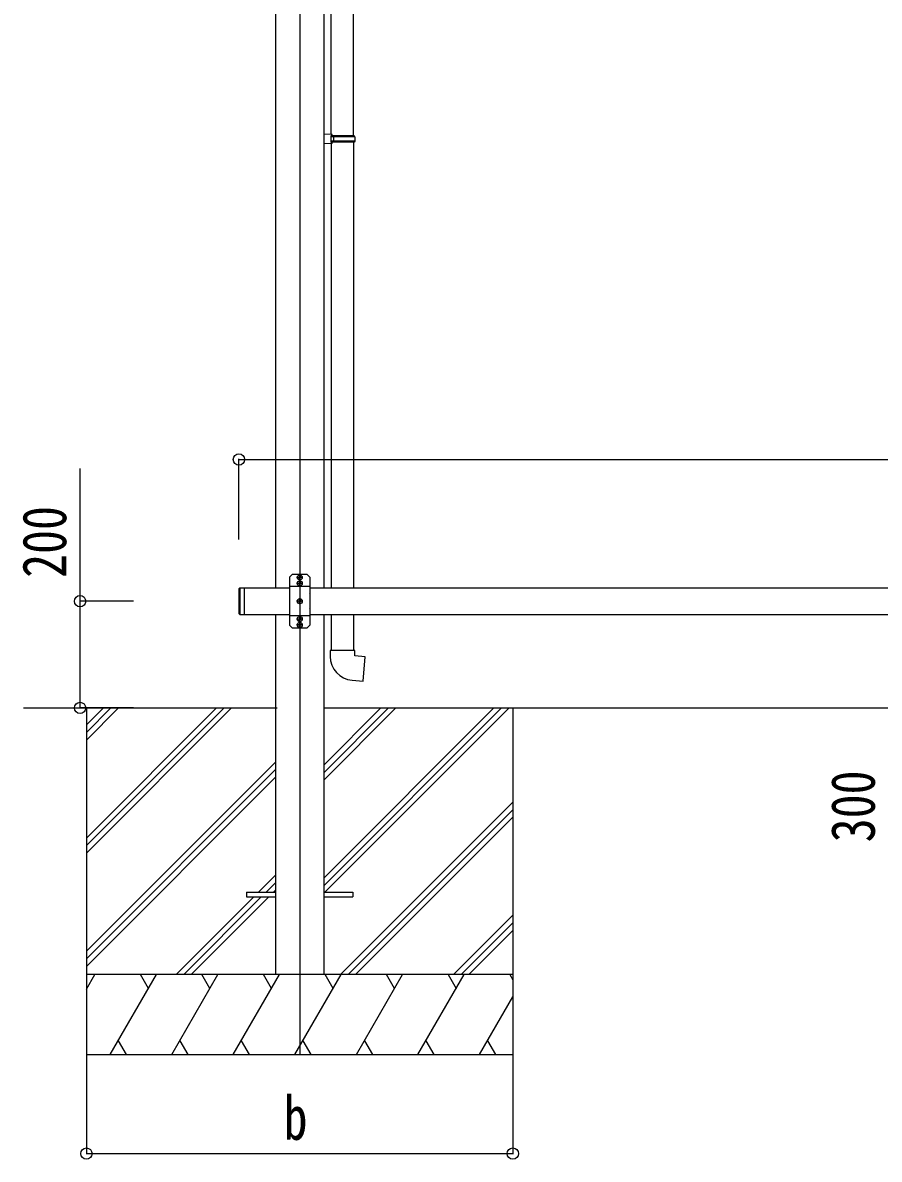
# Model space of a CAD drawing. Units: millimetres, scale not verified. Extents: x -10512 to 10512, y -7425 to 7425.
# Drawn here: x -4536 to -2929, y -4930 to -2799 of the extents above; entities that cross this region are included whole.
import ezdxf
from ezdxf.enums import TextEntityAlignment as Align

# ---------------------------------------------------------------- set-up
doc = ezdxf.new("R2010")
doc.units = ezdxf.units.MM
doc.header["$LTSCALE"] = 30
for name, color, linetype in [('0-3_YKK_12', 2, 'Continuous'), ('0-4_YKK_13', 4, 'Continuous'), ('0-5_YKK_A1', 4, 'Continuous'), ('0-6_YKK_D', 6, 'Continuous')]:
    doc.layers.add(name, color=color, linetype=linetype)
doc.styles.add('ＭＳ ゴシック', font='')
doc.styles.get('ＭＳ ゴシック').set_extended_font_data('MS Gothic')

msp = doc.modelspace()

# ---------------------------------------------------------------- linework, layer by layer
at = {"layer": '0-3_YKK_12'}
for p, q in [((-4015.92, -1559.38), (-4015.92, -4733.79)), ((-4015.92, -3845.03), (-4015.92, -3833.56)), ((-4010.18, -3839.29), (-4021.65, -3839.29)), ((-4010.18, -3850.29), (-4021.65, -3850.29)), ((-4015.92, -3856.03), (-4015.92, -3844.56)), ((-4015.92, -3889.53), (-4015.92, -3878.06)), ((-4010.18, -3883.79), (-4021.65, -3883.79)), ((-4010.18, -3917.29), (-4021.65, -3917.29)), ((-4015.92, -3923.03), (-4015.92, -3911.56)), ((-4010.18, -3928.29), (-4021.65, -3928.29)), ((-4015.92, -3934.03), (-4015.92, -3922.56))]:
    msp.add_line(p, q, dxfattribs=at)
at = {"layer": '0-4_YKK_13'}
for p, q in [((-3956.72, -3008.41), (-3956.72, -2166.27)), ((-3914.72, -3010.97), (-3914.72, -2163.72)), ((-3954.72, -3008.47), (-3970.72, -3008)), ((-3970.72, -3008), (-3970.72, -3025.94)), ((-3954.72, -3025.47), (-3970.72, -3025.94)), ((-3954.72, -3010.47), (-3956.72, -3010.47)), ((-3913.72, -3010.97), (-3956.72, -3010.97)), ((-3912.72, -3012.97), (-3956.72, -3012.97)), ((-3912.72, -3020.97), (-3956.72, -3020.97)), ((-3913.72, -3022.97), (-3956.72, -3022.97)), ((-3956.72, -3025.53), (-3956.72, -3858.79)), ((-3954.72, -3010.47), (-3954.72, -3008.47)), ((-3954.72, -3025.47), (-3954.72, -3023.47)), ((-3952.24, -3012.97), (-3951.81, -3010.97)), ((-3914.72, -3022.97), (-3914.72, -3858.79)), ((-3912.72, -3012.97), (-3913.72, -3010.97)), ((-3912.72, -3020.97), (-3913.72, -3022.97)), ((-3912.72, -3012.97), (-3912.72, -3020.97)), ((-4029.92, -3833.79), (-4034.92, -3838.79)), ((-4016.63, -3833.79), (-4029.92, -3833.79)), ((-4001.92, -3833.79), (-4015.21, -3833.79)), ((-4001.92, -3833.79), (-3996.92, -3838.79)), ((-4034.92, -3838.79), (-4034.92, -3869.08)), ((-3996.92, -3856.19), (-4034.92, -3856.19)), ((-4018.3, -3839.88), (-4017.26, -3839.9)), ((-4018.3, -3850.88), (-4017.26, -3850.9)), ((-4018.29, -3838.7), (-4017.26, -3838.68)), ((-4018.29, -3849.7), (-4017.26, -3849.68)), ((-4017.26, -3838.68), (-4016.65, -3838.56)), ((-4017.26, -3839.9), (-4016.65, -3840.02)), ((-4017.26, -3849.68), (-4016.65, -3849.56)), ((-4017.26, -3850.9), (-4016.65, -3851.02)), ((-4016.53, -3837.95), (-4016.65, -3838.56)), ((-4016.53, -3840.63), (-4016.65, -3840.02)), ((-4016.53, -3848.95), (-4016.65, -3849.56)), ((-4016.53, -3851.63), (-4016.65, -3851.02)), ((-4016.51, -3836.91), (-4016.53, -3837.95)), ((-4016.51, -3841.67), (-4016.53, -3840.63)), ((-4016.51, -3847.91), (-4016.53, -3848.95)), ((-4016.51, -3852.67), (-4016.53, -3851.63)), ((-4015.33, -3836.91), (-4015.31, -3837.95)), ((-4015.33, -3841.67), (-4015.31, -3840.63)), ((-4015.33, -3847.91), (-4015.31, -3848.95)), ((-4015.33, -3852.67), (-4015.31, -3851.63)), ((-4015.31, -3837.95), (-4015.19, -3838.56)), ((-4015.31, -3840.63), (-4015.19, -3840.02)), ((-4015.31, -3848.95), (-4015.19, -3849.56)), ((-4015.31, -3851.63), (-4015.19, -3851.02)), ((-4014.58, -3838.68), (-4015.19, -3838.56)), ((-4014.58, -3839.9), (-4015.19, -3840.02)), ((-4014.58, -3849.68), (-4015.19, -3849.56)), ((-4014.58, -3850.9), (-4015.19, -3851.02)), ((-4013.54, -3838.7), (-4014.58, -3838.68)), ((-4013.54, -3839.88), (-4014.58, -3839.9)), ((-4013.54, -3849.7), (-4014.58, -3849.68)), ((-4013.54, -3850.88), (-4014.58, -3850.9)), ((-3996.92, -3838.79), (-3996.92, -3869.08)), ((-4129.92, -3860.79), (-4129.92, -3906.79)), ((-4127.92, -3858.79), (-4127.92, -3908.79)), ((-4119.92, -3858.79), (-4119.92, -3908.79)), ((-4034.92, -3870.5), (-4034.92, -3897.08)), ((-3996.92, -3870.5), (-3996.92, -3897.08)), ((-4034.92, -3898.5), (-4034.92, -3928.79)), ((-4018.3, -3884.38), (-4017.26, -3884.4)), ((-4018.29, -3883.2), (-4017.26, -3883.18)), ((-4017.26, -3883.18), (-4016.65, -3883.06)), ((-4017.26, -3884.4), (-4016.65, -3884.52)), ((-4016.53, -3882.45), (-4016.65, -3883.06)), ((-4016.53, -3885.13), (-4016.65, -3884.52)), ((-4016.51, -3881.41), (-4016.53, -3882.45)), ((-4016.51, -3886.17), (-4016.53, -3885.13)), ((-4015.33, -3881.41), (-4015.31, -3882.45)), ((-4015.33, -3886.17), (-4015.31, -3885.13)), ((-4015.31, -3882.45), (-4015.19, -3883.06)), ((-4015.31, -3885.13), (-4015.19, -3884.52)), ((-4014.58, -3883.18), (-4015.19, -3883.06)), ((-4014.58, -3884.4), (-4015.19, -3884.52)), ((-4013.54, -3883.2), (-4014.58, -3883.18)), ((-4013.54, -3884.38), (-4014.58, -3884.4)), ((-3996.92, -3898.5), (-3996.92, -3928.79)), ((-4129.92, -3906.79), (-4127.92, -3908.79)), ((-4127.92, -3908.79), (-4119.92, -3908.79)), ((-3996.92, -3911.39), (-4034.92, -3911.39)), ((-4018.3, -3917.88), (-4017.26, -3917.9)), ((-4018.29, -3916.7), (-4017.26, -3916.68)), ((-4017.26, -3916.68), (-4016.65, -3916.56)), ((-4017.26, -3917.9), (-4016.65, -3918.02)), ((-4016.53, -3915.95), (-4016.65, -3916.56)), ((-4016.53, -3918.63), (-4016.65, -3918.02)), ((-4016.51, -3914.91), (-4016.53, -3915.95)), ((-4016.51, -3919.67), (-4016.53, -3918.63)), ((-4015.33, -3914.91), (-4015.31, -3915.95)), ((-4015.33, -3919.67), (-4015.31, -3918.63)), ((-4015.31, -3915.95), (-4015.19, -3916.56)), ((-4015.31, -3918.63), (-4015.19, -3918.02)), ((-4014.58, -3916.68), (-4015.19, -3916.56)), ((-4014.58, -3917.9), (-4015.19, -3918.02)), ((-4013.54, -3916.7), (-4014.58, -3916.68)), ((-4013.54, -3917.88), (-4014.58, -3917.9)), ((-3956.72, -3908.79), (-3956.72, -3976.22)), ((-3914.72, -3908.79), (-3914.72, -3976.22)), ((-4029.92, -3933.79), (-4034.92, -3928.79)), ((-4029.92, -3933.79), (-4016.63, -3933.79)), ((-4018.3, -3928.88), (-4017.26, -3928.9)), ((-4018.29, -3927.7), (-4017.26, -3927.68)), ((-4017.26, -3927.68), (-4016.65, -3927.56)), ((-4017.26, -3928.9), (-4016.65, -3929.02)), ((-4016.53, -3926.95), (-4016.65, -3927.56)), ((-4016.53, -3929.63), (-4016.65, -3929.02)), ((-4016.51, -3925.91), (-4016.53, -3926.95)), ((-4016.51, -3930.67), (-4016.53, -3929.63)), ((-4015.33, -3925.91), (-4015.31, -3926.95)), ((-4015.33, -3930.67), (-4015.31, -3929.63)), ((-4015.31, -3926.95), (-4015.19, -3927.56)), ((-4015.31, -3929.63), (-4015.19, -3929.02)), ((-4015.21, -3933.79), (-4001.92, -3933.79)), ((-4014.58, -3927.68), (-4015.19, -3927.56)), ((-4014.58, -3928.9), (-4015.19, -3929.02)), ((-4013.54, -3927.7), (-4014.58, -3927.68)), ((-4013.54, -3928.88), (-4014.58, -3928.9)), ((-4001.92, -3933.79), (-3996.92, -3928.79)), ((-3912.72, -3976.22), (-3958.72, -3976.22)), ((-3958.72, -3976.22), (-3958.72, -3987.14)), ((-3912.72, -3986.22), (-3912.72, -3976.22)), ((-4115.92, -4429.29), (-4115.92, -4438.29)), ((-4115.92, -4429.29), (-4061.12, -4429.29)), ((-3970.72, -4429.29), (-3915.92, -4429.29)), ((-3915.92, -4429.29), (-3915.92, -4438.29)), ((-4115.92, -4438.29), (-4061.12, -4438.29)), ((-3970.72, -4438.29), (-3915.92, -4438.29))]:
    msp.add_line(p, q, dxfattribs=at)
for points in [[(-3954.72, -3023.47), (-3956.72, -3023.47), (-3956.72, -3010.47)], [(-3952.24, -3012.97), (-3952.24, -3020.97), (-3951.81, -3022.97)], [(-4129.92, -3860.79), (-4127.92, -3858.79), (-4119.92, -3858.79)], [(-3917.64, -4031.97), (-3896.8, -4033.79), (-3892.8, -3987.96), (-3912.72, -3986.22)]]:
    msp.add_lwpolyline(points, dxfattribs=at)
for centre in [(-4015.92, -3839.29), (-4015.92, -3850.29), (-4015.92, -3883.79), (-4015.92, -3917.29), (-4015.92, -3928.29)]:
    msp.add_circle(centre, 4.74, dxfattribs=at)
for centre, radius, start, end in [((-4015.92, -3833.09), 1, 224.427, 315.573), ((-4015.92, -3839.29), 2.45, 165.9892, 194.0108), ((-4015.92, -3850.29), 2.45, 165.9892, 194.0108), ((-4015.92, -3839.29), 2.45, 75.9892, 104.0108), ((-4015.92, -3839.29), 2.45, 255.9892, 284.0108), ((-4015.92, -3850.29), 2.45, 75.9892, 104.0108), ((-4015.92, -3850.29), 2.45, 255.9892, 284.0108), ((-4015.92, -3839.29), 2.45, 345.9892, 14.0108), ((-4015.92, -3850.29), 2.45, 345.9892, 14.0108), ((-4035.62, -3869.79), 1, 314.427, 45.573), ((-3996.22, -3869.79), 1, 134.427, 225.573), ((-4035.62, -3897.79), 1, 314.427, 45.573), ((-4015.92, -3883.79), 2.45, 165.9892, 194.0108), ((-4015.92, -3883.79), 2.45, 75.9892, 104.0108), ((-4015.92, -3883.79), 2.45, 255.9892, 284.0108), ((-4015.92, -3883.79), 2.45, 345.9892, 14.0108), ((-3996.22, -3897.79), 1, 134.427, 225.573), ((-4015.92, -3917.29), 2.45, 165.9892, 194.0108), ((-4015.92, -3917.29), 2.45, 75.9892, 104.0108), ((-4015.92, -3917.29), 2.45, 255.9892, 284.0108), ((-4015.92, -3917.29), 2.45, 345.9892, 14.0108), ((-4015.92, -3928.29), 2.45, 165.9892, 194.0108), ((-4015.92, -3933.09), 1, 224.427, 315.573), ((-4015.92, -3928.29), 2.45, 75.9892, 104.0108), ((-4015.92, -3928.29), 2.45, 255.9892, 284.0108), ((-4015.92, -3928.29), 2.45, 345.9892, 14.0108), ((-3913.72, -3987.14), 45, 180, 265)]:
    msp.add_arc(centre, radius, start, end, dxfattribs=at)
at = {"layer": '0-5_YKK_A1'}
for p, q in [((-4061.12, -1954.79), (-4061.12, -3858.79)), ((-3970.72, -1954.79), (-3970.72, -3858.79)), ((-4119.92, -3858.79), (-4119.92, -3908.79)), ((-4119.92, -3858.79), (-4034.92, -3858.79)), ((-3996.92, -3858.79), (-2654.92, -3858.79)), ((-4119.92, -3908.79), (-4034.92, -3908.79)), ((-4061.12, -3908.79), (-4061.12, -4583.79)), ((-3996.92, -3908.79), (-1293.92, -3908.79)), ((-3970.72, -3908.79), (-3970.72, -4583.79)), ((-4533.95, -4083.79), (-4058.12, -4083.79)), ((-4416.12, -4083.79), (-4416.12, -4733.79)), ((-4416.12, -4327.97), (-4171.94, -4083.79)), ((-4416.12, -4342.11), (-4157.8, -4083.79)), ((-4416.12, -4356.25), (-4143.66, -4083.79)), ((-4416.12, -4144.12), (-4355.79, -4083.79)), ((-4416.12, -4129.98), (-4369.93, -4083.79)), ((-4416.12, -4115.83), (-4384.07, -4083.79)), ((-3970.92, -4403.26), (-3651.44, -4083.79)), ((-3970.92, -4417.41), (-3637.3, -4083.79)), ((-3970.92, -4219.42), (-3835.29, -4083.79)), ((-3970.92, -4205.28), (-3849.43, -4083.79)), ((-3970.92, -4191.13), (-3863.57, -4083.79)), ((-3970.72, -4083.79), (-1301.12, -4083.79)), ((-3968.66, -4429.29), (-3623.16, -4083.79)), ((-3616.12, -4083.79), (-3616.12, -4733.79)), ((-4416.12, -4540.1), (-4061.32, -4185.3)), ((-4416.12, -4554.24), (-4061.32, -4199.44)), ((-4416.12, -4568.38), (-4061.32, -4213.58)), ((-3939.31, -4583.79), (-3616.12, -4260.6)), ((-3925.17, -4583.79), (-3616.12, -4274.74)), ((-3911.03, -4583.79), (-3616.12, -4288.88)), ((-4093.18, -4429.29), (-4061.32, -4397.43)), ((-4079.04, -4429.29), (-4061.32, -4411.57)), ((-4064.89, -4429.29), (-4061.32, -4425.71)), ((-4247.68, -4583.79), (-4102.18, -4438.29)), ((-4233.54, -4583.79), (-4088.04, -4438.29)), ((-4219.39, -4583.79), (-4073.89, -4438.29)), ((-3727.18, -4583.79), (-3616.12, -4472.73)), ((-3713.04, -4583.79), (-3616.12, -4486.87)), ((-3698.89, -4583.79), (-3616.12, -4501.01)), ((-3616.12, -4583.79), (-4416.12, -4583.79)), ((-4416.12, -4611.29), (-4400.24, -4583.79)), ((-4371.37, -4733.79), (-4284.77, -4583.79)), ((-4299.77, -4609.77), (-4314.77, -4583.79)), ((-4255.9, -4733.79), (-4169.3, -4583.79)), ((-4184.3, -4609.77), (-4199.3, -4583.79)), ((-4140.43, -4733.79), (-4053.83, -4583.79)), ((-4068.83, -4609.77), (-4083.83, -4583.79)), ((-4024.96, -4733.79), (-3938.36, -4583.79)), ((-3953.36, -4609.77), (-3968.36, -4583.79)), ((-3909.49, -4733.79), (-3822.89, -4583.79)), ((-3837.89, -4609.77), (-3852.89, -4583.79)), ((-3794.02, -4733.79), (-3707.42, -4583.79)), ((-3737.42, -4583.79), (-3722.42, -4609.77)), ((-3621.95, -4583.79), (-3616.12, -4593.89)), ((-3678.55, -4733.79), (-3616.12, -4625.65)), ((-4356.37, -4707.81), (-4341.38, -4733.79)), ((-4240.9, -4707.81), (-4225.91, -4733.79)), ((-4125.43, -4707.81), (-4110.43, -4733.79)), ((-4009.96, -4707.81), (-3994.96, -4733.79)), ((-3894.49, -4707.81), (-3879.49, -4733.79)), ((-3779.02, -4707.81), (-3764.02, -4733.79)), ((-3663.55, -4707.81), (-3648.56, -4733.79)), ((-4416.12, -4733.79), (-3616.12, -4733.79))]:
    msp.add_line(p, q, dxfattribs=at)
at = {"layer": '0-6_YKK_D'}
for p, q in [((-4129.92, -3768.04), (-4129.92, -3617.04)), ((-4129.92, -3618.04), (-1255.92, -3618.04)), ((-4327.92, -3883.79), (-4428.92, -3883.79)), ((-4327.92, -4083.79), (-4428.92, -4083.79)), ((-3616.12, -4719.57), (-3616.12, -4920.5)), ((-4416.12, -4733.79), (-4416.12, -4920.5)), ((-4416.12, -4919.5), (-3616.12, -4919.5))]:
    msp.add_line(p, q, dxfattribs=at)
msp.add_lwpolyline([(-4427.92, -4083.79), (-4427.92, -3883.79), (-4427.92, -3634.69)], dxfattribs=at)
for centre in [(-4129.92, -3618.04), (-4427.92, -3883.79), (-4427.92, -4083.79), (-4416.12, -4919.5), (-3616.12, -4919.5)]:
    msp.add_circle(centre, 10.62, dxfattribs=at)

# ---------------------------------------------------------------- texts
at = {"layer": '0-6_YKK_D', "style": 'ＭＳ ゴシック', "width": 0.8}
for s, p in [('200', (-4429.22, -3839.99)), ('300', (-2912.22, -4335.79))]:
    msp.add_text(s, height=82.48, rotation=90, dxfattribs=at).set_placement(p, align=Align.BOTTOM_LEFT)
msp.add_text('b', height=82.48, dxfattribs=at).set_placement((-4046.12, -4918.2), align=Align.BOTTOM_LEFT)

doc.saveas('drawing.dxf')
